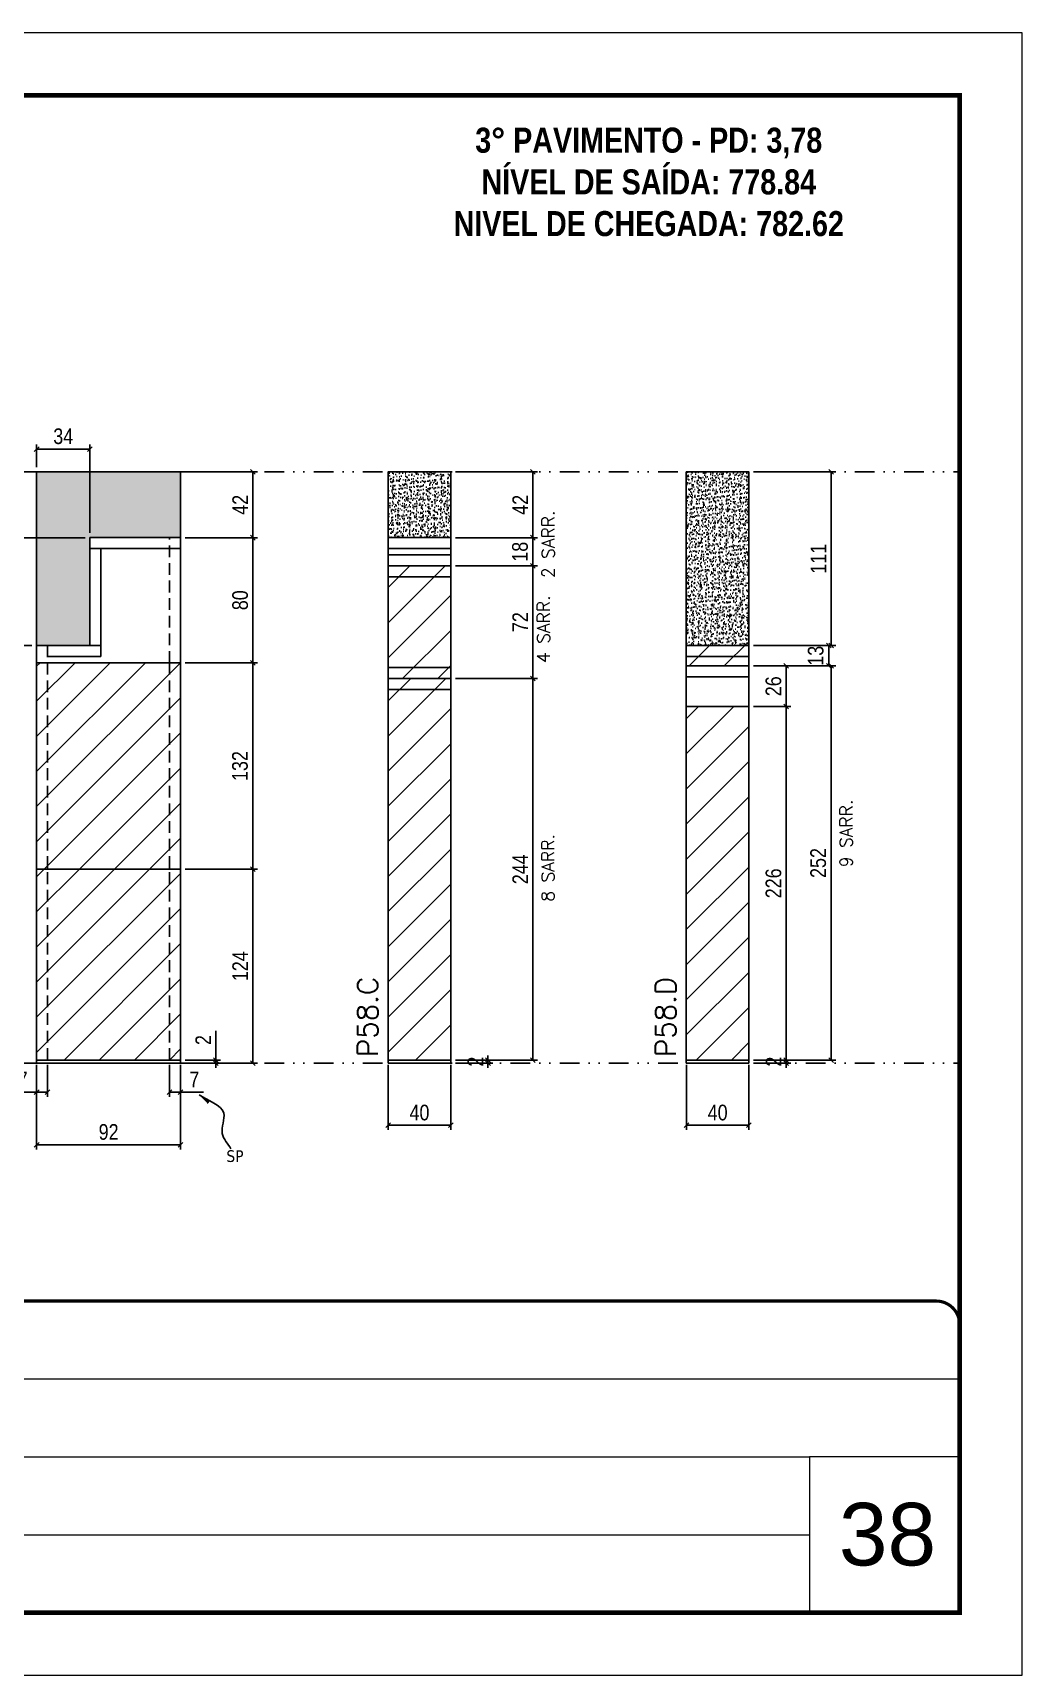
# Model space of a CAD drawing. Extents: x 2949 to 9203, y -16089 to 12527.
# Drawn here: x 5387 to 6019, y 1140 to 2190 of the extents above; entities that cross this region are included whole.
import ezdxf

# ---------------------------------------------------------------- set-up
doc = ezdxf.new("R2010")
doc.units = 0
for name, pattern in [('CONTINUO', [0]), ('DASHED', [0.75, 0.5, -0.25]), ('DIVIDE2', [0.625, 0.25, -0.125, 0, -0.125, 0, -0.125]), ('HIDDEN', [0.375, 0.25, -0.125])]:
    doc.linetypes.add(name, pattern=pattern)
for name, color, linetype, lineweight in [('CARIMBO', 255, 'Continuous', 9), ('Folhas', 255, 'Continuous', 9), ('Hachura', 251, 'Continuous', 9), ('SARRAFO DE PRESSAO', 251, 'DASHED', 9), ('Texto Seção', 7, 'Continuous', 15)]:
    doc.layers.add(name, color=color, linetype=linetype, lineweight=lineweight)
for name, color, linetype in [('COTA', 241, 'Continuous'), ('FUNDOS', 1, 'Continuous'), ('NOMENCLATURA', 7, 'Continuous'), ('Nível', 160, 'Continuous'), ('Painéis', 200, 'Continuous'), ('SARR_2.2x7', 40, 'Continuous'), ('Sarrafo de Pressão', 42, 'HIDDEN'), ('texto', 7, 'Continuous')]:
    doc.layers.add(name, color=color, linetype=linetype)
doc.styles.add('ARIAL', font='arial.ttf')
doc.styles.add('COTA TECNICA', font='techl___.ttf', dxfattribs={"height": 10})
doc.styles.add('COTA TECNICA-50', font='techl___.ttf', dxfattribs={"height": 10})
doc.styles.add('REGUA-120', font='ROMANS.shx', dxfattribs={"height": 15})
doc.styles.add('ROMANC', font='techb___.ttf', dxfattribs={"height": 2.5})
doc.styles.add('ROMANS', font='romans.shx')
doc.styles.get("Standard").update_dxf_attribs({"font": 'arial.ttf'})
doc.dimstyles.new('COTA PAINEL-50', dxfattribs={"dimtxt": 10, "dimasz": 3, "dimexe": 3, "dimexo": 3, "dimgap": 3, "dimtad": 1, "dimdec": 1, "dimzin": 12, "dimdsep": 46, "dimtxsty": 'COTA TECNICA-50', "dimblk1": 'OBLIQUE', "dimblk2": 'OBLIQUE', "dimsah": 1, "dimcen": 0.9, "dimclrd": 4, "dimclre": 4, "dimclrt": 240, "dimadec": 1, "dimazin": 3, "dimtfac": 1, "dimtdec": 1, "dimtmove": 0, "dimatfit": 3, "dimfxl": 1, "dimtolj": 1, "dimtzin": 12, "dimarcsym": 0})
doc.dimstyles.new('PAINEL', dxfattribs={"dimtxt": 10, "dimasz": 3, "dimexe": 3, "dimexo": 3, "dimgap": 3, "dimtad": 1, "dimdec": 1, "dimzin": 12, "dimdsep": 46, "dimtxsty": 'COTA TECNICA', "dimblk1": 'OBLIQUE', "dimblk2": 'OBLIQUE', "dimsah": 1, "dimcen": 0.9, "dimclrd": 4, "dimclre": 4, "dimclrt": 240, "dimadec": 1, "dimazin": 3, "dimtfac": 1, "dimtdec": 1, "dimtmove": 0, "dimatfit": 3, "dimfxl": 1, "dimtolj": 1, "dimtzin": 12, "dimarcsym": 0})
doc.dimstyles.get("Standard").update_dxf_attribs({"dimtxt": 0.18, "dimasz": 0.18, "dimexe": 0.18, "dimexo": 0.0625, "dimgap": 0.09, "dimtad": 0, "dimtih": 1, "dimtoh": 1, "dimdec": 4, "dimzin": 0, "dimdsep": 46, "dimtxsty": 'Standard', "dimcen": 0.09, "dimadec": 0, "dimazin": 0, "dimtfac": 1, "dimtdec": 4, "dimtofl": 0, "dimtmove": 0, "dimatfit": 3, "dimfxl": 1, "dimtolj": 1, "dimtzin": 0, "dimarcsym": 0})
pattern_1 = [(45, (-126085.467, -29604.921), (-11.2253202, 11.2253202), [])]

# ---------------------------------------------------------------- blocks, each defined once
blk = doc.blocks.new('9999999999')
at = {"color": 30, "linetype": 'CONTINUO'}
for p, q in [((98564.6, 34379.6), (99584, 34379.6)), ((98564.6, 34329.8), (99488, 34329.8)), ((99584, 34329.8), (99488, 34329.8)), ((99488, 34329.8), (99488, 34230.2)), ((98564.6, 34280), (99488, 34280))]:
    blk.add_line(p, q, dxfattribs=at)
at = {"color": 30, "linetype": 'CONTINUO', "const_width": 2}
blk.add_lwpolyline([(99584, 34230.2), (99584, 34414.4, 0.414214), (99569, 34429.4), (98229, 34429.4, 0.414214), (98214, 34414.4), (98214, 34245.2, 0.414214), (98229, 34230.2), (99584, 34230.2)], format="xyb", dxfattribs=at)
at = {"layer": 'Folhas'}
blk.add_lwpolyline([(98139, 34190.2), (99624, 34190.2), (99624, 35240.2), (98139, 35240.2)], close=True, dxfattribs=at)
at = {"layer": 'Folhas', "color": 30, "const_width": 3}
blk.add_lwpolyline([(98214, 34230.2), (99584, 34230.2), (99584, 35200.2), (98214, 35200.2)], close=True, dxfattribs=at)
blk = doc.blocks.new('_Oblique')
at = {"color": 0, "linetype": 'ByBlock', "lineweight": -2}
blk.add_line((-0.5, -0.5), (0.5, 0.5), dxfattribs=at)
blk = doc.blocks.new('*D1247')
at = {"layer": 'COTA', "color": 4, "lineweight": -2, "transparency": 16777216}
for p, q in [((5847.4, 1784.8), (5899.9, 1784.8)), ((5896.9, 1532.8), (5896.9, 1784.8)), ((5847.4, 1532.8), (5899.9, 1532.8))]:
    blk.add_line(p, q, dxfattribs=at)
at = {"layer": 'Defpoints', "color": 0, "transparency": 16777216}
for p in [(5844.4, 1784.8), (5896.9, 1784.8), (5844.4, 1532.8)]:
    blk.add_point(p, dxfattribs=at)
at = {"layer": 'COTA', "color": 4, "lineweight": -2, "transparency": 16777216, "xscale": 3, "yscale": 3, "zscale": 3}
for p, rotation in [((5896.9, 1784.8), 90), ((5896.9, 1532.8), 270)]:
    blk.add_blockref('_Oblique', p, dxfattribs=dict(at, rotation=rotation))
at = {"layer": 'COTA', "color": 240, "transparency": 16777216, "insert": (5888.7, 1658.8), "char_height": 10, "attachment_point": 5, "rotation": 90, "style": 'COTA TECNICA'}
blk.add_mtext('\\A1;252', dxfattribs=at)
blk = doc.blocks.new('*D1248')
at = {"layer": 'COTA', "color": 4, "lineweight": -2, "transparency": 16777216}
for p, q in [((5804.4, 1529.8), (5804.4, 1488.1)), ((5844.4, 1529.8), (5844.4, 1488.1)), ((5804.4, 1491.1), (5844.4, 1491.1))]:
    blk.add_line(p, q, dxfattribs=at)
at = {"layer": 'Defpoints', "color": 0, "transparency": 16777216}
for p in [(5804.4, 1532.8), (5844.4, 1532.8), (5844.4, 1491.1)]:
    blk.add_point(p, dxfattribs=at)
at = {"layer": 'COTA', "color": 4, "lineweight": -2, "transparency": 16777216, "xscale": 3, "yscale": 3, "zscale": 3, "rotation": 180}
blk.add_blockref('_Oblique', (5804.4, 1491.1), dxfattribs=at)
at = {"layer": 'COTA', "color": 4, "lineweight": -2, "transparency": 16777216, "xscale": 3, "yscale": 3, "zscale": 3}
blk.add_blockref('_Oblique', (5844.4, 1491.1), dxfattribs=at)
at = {"layer": 'COTA', "color": 240, "transparency": 16777216, "insert": (5824.4, 1499.2), "char_height": 10, "attachment_point": 5, "style": 'COTA TECNICA'}
blk.add_mtext('\\A1;40', dxfattribs=at)
blk = doc.blocks.new('*D1249')
at = {"layer": 'COTA', "color": 4, "lineweight": -2, "transparency": 16777216}
for p, q in [((5868.2, 1532.8), (5868.2, 1535.8)), ((5847.4, 1532.8), (5871.2, 1532.8)), ((5847.4, 1530.8), (5871.2, 1530.8)), ((5868.2, 1530.8), (5868.2, 1532.8)), ((5868.2, 1530.8), (5868.2, 1527.8))]:
    blk.add_line(p, q, dxfattribs=at)
at = {"layer": 'Defpoints', "color": 0, "transparency": 16777216}
for p in [(5844.4, 1532.8), (5844.4, 1530.8), (5868.2, 1532.8)]:
    blk.add_point(p, dxfattribs=at)
at = {"layer": 'COTA', "color": 4, "lineweight": -2, "transparency": 16777216, "xscale": 3, "yscale": 3, "zscale": 3}
for p, rotation in [((5868.2, 1532.8), 270), ((5868.2, 1530.8), 90)]:
    blk.add_blockref('_Oblique', p, dxfattribs=dict(at, rotation=rotation))
at = {"layer": 'COTA', "color": 240, "transparency": 16777216, "insert": (5860.2, 1531.8), "char_height": 10, "attachment_point": 5, "rotation": 90, "style": 'COTA TECNICA-50'}
blk.add_mtext('\\A1;2', dxfattribs=at)
blk = doc.blocks.new('*D1268')
at = {"layer": 'COTA', "color": 4, "linetype": 'ByBlock', "lineweight": -2, "transparency": 16777216}
for p, q in [((5847.4, 1758.8), (5871.2, 1758.8)), ((5868.2, 1532.8), (5868.2, 1758.8)), ((5847.4, 1532.8), (5871.2, 1532.8))]:
    blk.add_line(p, q, dxfattribs=at)
at = {"layer": 'Defpoints', "color": 0, "linetype": 'ByBlock', "transparency": 16777216}
for p in [(5844.4, 1758.8), (5868.2, 1758.8), (5844.4, 1532.8)]:
    blk.add_point(p, dxfattribs=at)
at = {"layer": 'COTA', "color": 4, "linetype": 'ByBlock', "lineweight": -2, "transparency": 16777216, "xscale": 3, "yscale": 3, "zscale": 3}
for p, rotation in [((5868.2, 1758.8), 90), ((5868.2, 1532.8), 270)]:
    blk.add_blockref('_Oblique', p, dxfattribs=dict(at, rotation=rotation))
at = {"layer": 'COTA', "color": 240, "linetype": 'ByBlock', "transparency": 16777216, "insert": (5860.1, 1645.8), "char_height": 10, "attachment_point": 5, "rotation": 90, "style": 'COTA TECNICA'}
blk.add_mtext('\\A1;226', dxfattribs=at)
blk = doc.blocks.new('*D1269')
at = {"layer": 'COTA', "color": 4, "linetype": 'ByBlock', "lineweight": -2, "transparency": 16777216}
for p, q in [((5847.4, 1784.8), (5871.2, 1784.8)), ((5868.2, 1758.8), (5868.2, 1784.8)), ((5847.4, 1758.8), (5871.2, 1758.8))]:
    blk.add_line(p, q, dxfattribs=at)
at = {"layer": 'Defpoints', "color": 0, "linetype": 'ByBlock', "transparency": 16777216}
for p in [(5844.4, 1784.8), (5868.2, 1784.8), (5844.4, 1758.8)]:
    blk.add_point(p, dxfattribs=at)
at = {"layer": 'COTA', "color": 4, "linetype": 'ByBlock', "lineweight": -2, "transparency": 16777216, "xscale": 3, "yscale": 3, "zscale": 3}
for p, rotation in [((5868.2, 1784.8), 90), ((5868.2, 1758.8), 270)]:
    blk.add_blockref('_Oblique', p, dxfattribs=dict(at, rotation=rotation))
at = {"layer": 'COTA', "color": 240, "linetype": 'ByBlock', "transparency": 16777216, "insert": (5860.1, 1771.8), "char_height": 10, "attachment_point": 5, "rotation": 90, "style": 'COTA TECNICA'}
blk.add_mtext('\\A1;26', dxfattribs=at)
blk = doc.blocks.new('*D1250')
at = {"layer": 'COTA', "color": 4, "lineweight": -2, "transparency": 16777216}
for p, q in [((5656.8, 1776.8), (5709.2, 1776.8)), ((5706.2, 1532.8), (5706.2, 1776.8)), ((5656.8, 1532.8), (5709.2, 1532.8))]:
    blk.add_line(p, q, dxfattribs=at)
at = {"layer": 'Defpoints', "color": 0, "transparency": 16777216}
for p in [(5653.8, 1776.8), (5706.2, 1776.8), (5653.8, 1532.8)]:
    blk.add_point(p, dxfattribs=at)
at = {"layer": 'COTA', "color": 4, "lineweight": -2, "transparency": 16777216, "xscale": 3, "yscale": 3, "zscale": 3}
for p, rotation in [((5706.2, 1776.8), 90), ((5706.2, 1532.8), 270)]:
    blk.add_blockref('_Oblique', p, dxfattribs=dict(at, rotation=rotation))
at = {"layer": 'COTA', "color": 240, "transparency": 16777216, "insert": (5698.2, 1654.8), "char_height": 10, "attachment_point": 5, "rotation": 90, "style": 'COTA TECNICA'}
blk.add_mtext('\\A1;244', dxfattribs=at)
blk = doc.blocks.new('*D1251')
at = {"layer": 'COTA', "color": 4, "lineweight": -2, "transparency": 16777216}
for p, q in [((5613.8, 1529.8), (5613.8, 1488.1)), ((5653.8, 1529.8), (5653.8, 1488.1)), ((5613.8, 1491.1), (5653.8, 1491.1))]:
    blk.add_line(p, q, dxfattribs=at)
at = {"layer": 'Defpoints', "color": 0, "transparency": 16777216}
for p in [(5613.8, 1532.8), (5653.8, 1532.8), (5653.8, 1491.1)]:
    blk.add_point(p, dxfattribs=at)
at = {"layer": 'COTA', "color": 4, "lineweight": -2, "transparency": 16777216, "xscale": 3, "yscale": 3, "zscale": 3, "rotation": 180}
blk.add_blockref('_Oblique', (5613.8, 1491.1), dxfattribs=at)
at = {"layer": 'COTA', "color": 4, "lineweight": -2, "transparency": 16777216, "xscale": 3, "yscale": 3, "zscale": 3}
blk.add_blockref('_Oblique', (5653.8, 1491.1), dxfattribs=at)
at = {"layer": 'COTA', "color": 240, "transparency": 16777216, "insert": (5633.8, 1499.2), "char_height": 10, "attachment_point": 5, "style": 'COTA TECNICA'}
blk.add_mtext('\\A1;40', dxfattribs=at)
blk = doc.blocks.new('*D1252')
at = {"layer": 'COTA', "color": 4, "lineweight": -2, "transparency": 16777216}
for p, q in [((5677.6, 1532.8), (5677.6, 1535.8)), ((5656.8, 1532.8), (5680.6, 1532.8)), ((5656.8, 1530.8), (5680.6, 1530.8)), ((5677.6, 1530.8), (5677.6, 1532.8)), ((5677.6, 1530.8), (5677.6, 1527.8))]:
    blk.add_line(p, q, dxfattribs=at)
at = {"layer": 'Defpoints', "color": 0, "transparency": 16777216}
for p in [(5653.8, 1532.8), (5653.8, 1530.8), (5677.6, 1532.8)]:
    blk.add_point(p, dxfattribs=at)
at = {"layer": 'COTA', "color": 4, "lineweight": -2, "transparency": 16777216, "xscale": 3, "yscale": 3, "zscale": 3}
for p, rotation in [((5677.6, 1532.8), 270), ((5677.6, 1530.8), 90)]:
    blk.add_blockref('_Oblique', p, dxfattribs=dict(at, rotation=rotation))
at = {"layer": 'COTA', "color": 240, "transparency": 16777216, "insert": (5669.6, 1531.8), "char_height": 10, "attachment_point": 5, "rotation": 90, "style": 'COTA TECNICA-50'}
blk.add_mtext('\\A1;2', dxfattribs=at)
blk = doc.blocks.new('*D1253')
at = {"layer": 'COTA', "color": 4, "lineweight": -2, "transparency": 16777216}
for p, q in [((5389.1, 1529.8), (5389.1, 1475.7)), ((5481.1, 1529.8), (5481.1, 1475.7)), ((5389.1, 1478.7), (5481.1, 1478.7))]:
    blk.add_line(p, q, dxfattribs=at)
at = {"layer": 'Defpoints', "color": 0, "transparency": 16777216}
for p in [(5389.1, 1532.8), (5481.1, 1532.8), (5481.1, 1478.7)]:
    blk.add_point(p, dxfattribs=at)
at = {"layer": 'COTA', "color": 4, "lineweight": -2, "transparency": 16777216, "xscale": 3, "yscale": 3, "zscale": 3, "rotation": 180}
blk.add_blockref('_Oblique', (5389.1, 1478.7), dxfattribs=at)
at = {"layer": 'COTA', "color": 4, "lineweight": -2, "transparency": 16777216, "xscale": 3, "yscale": 3, "zscale": 3}
blk.add_blockref('_Oblique', (5481.1, 1478.7), dxfattribs=at)
at = {"layer": 'COTA', "color": 240, "transparency": 16777216, "insert": (5435.1, 1486.8), "char_height": 10, "attachment_point": 5, "style": 'COTA TECNICA'}
blk.add_mtext('\\A1;92', dxfattribs=at)
blk = doc.blocks.new('*D1254')
at = {"layer": 'COTA', "color": 4, "lineweight": -2, "transparency": 16777216}
for p, q in [((5484.1, 1654.8), (5530.3, 1654.8)), ((5527.3, 1530.8), (5527.3, 1654.8)), ((5484.1, 1530.8), (5530.3, 1530.8))]:
    blk.add_line(p, q, dxfattribs=at)
at = {"layer": 'Defpoints', "color": 0, "transparency": 16777216}
for p in [(5481.1, 1654.8), (5527.3, 1654.8), (5481.1, 1530.8)]:
    blk.add_point(p, dxfattribs=at)
at = {"layer": 'COTA', "color": 4, "lineweight": -2, "transparency": 16777216, "xscale": 3, "yscale": 3, "zscale": 3}
for p, rotation in [((5527.3, 1654.8), 90), ((5527.3, 1530.8), 270)]:
    blk.add_blockref('_Oblique', p, dxfattribs=dict(at, rotation=rotation))
at = {"layer": 'COTA', "color": 240, "transparency": 16777216, "insert": (5519.2, 1592.8), "char_height": 10, "attachment_point": 5, "rotation": 90, "style": 'COTA TECNICA-50'}
blk.add_mtext('\\A1;124', dxfattribs=at)
blk = doc.blocks.new('*D1255')
at = {"layer": 'COTA', "color": 4, "lineweight": -2, "transparency": 16777216}
for p, q in [((5503.6, 1532.8), (5503.6, 1551.6)), ((5484.1, 1532.8), (5506.6, 1532.8)), ((5484.1, 1530.8), (5506.6, 1530.8)), ((5503.6, 1530.8), (5503.6, 1532.8)), ((5503.6, 1530.8), (5503.6, 1527.8))]:
    blk.add_line(p, q, dxfattribs=at)
at = {"layer": 'Defpoints', "color": 0, "transparency": 16777216}
for p in [(5481.1, 1532.8), (5481.1, 1530.8), (5503.6, 1530.8)]:
    blk.add_point(p, dxfattribs=at)
at = {"layer": 'COTA', "color": 4, "lineweight": -2, "transparency": 16777216, "xscale": 3, "yscale": 3, "zscale": 3}
for p, rotation in [((5503.6, 1532.8), 270), ((5503.6, 1530.8), 90)]:
    blk.add_blockref('_Oblique', p, dxfattribs=dict(at, rotation=rotation))
at = {"layer": 'COTA', "color": 240, "transparency": 16777216, "insert": (5495.6, 1545.6), "char_height": 10, "attachment_point": 5, "rotation": 90, "style": 'COTA TECNICA-50'}
blk.add_mtext('\\A1;2', dxfattribs=at)
blk = doc.blocks.new('*D1256')
at = {"layer": 'COTA', "color": 4, "lineweight": -2, "transparency": 16777216}
for p, q in [((5389.1, 1527.8), (5389.1, 1509.3)), ((5396.1, 1529.8), (5396.1, 1509.3)), ((5389.1, 1512.3), (5374.3, 1512.3)), ((5396.1, 1512.3), (5389.1, 1512.3))]:
    blk.add_line(p, q, dxfattribs=at)
at = {"layer": 'Defpoints', "color": 0, "transparency": 16777216}
for p in [(5389.1, 1530.8), (5396.1, 1532.8), (5389.1, 1512.3)]:
    blk.add_point(p, dxfattribs=at)
at = {"layer": 'COTA', "color": 4, "lineweight": -2, "transparency": 16777216, "xscale": 3, "yscale": 3, "zscale": 3, "rotation": 180}
blk.add_blockref('_Oblique', (5389.1, 1512.3), dxfattribs=at)
at = {"layer": 'COTA', "color": 4, "lineweight": -2, "transparency": 16777216, "xscale": 3, "yscale": 3, "zscale": 3}
blk.add_blockref('_Oblique', (5396.1, 1512.3), dxfattribs=at)
at = {"layer": 'COTA', "color": 240, "transparency": 16777216, "insert": (5380.2, 1520.4), "char_height": 10, "attachment_point": 5, "style": 'COTA TECNICA-50'}
blk.add_mtext('\\A1;7', dxfattribs=at)
blk = doc.blocks.new('*D1257')
at = {"layer": 'COTA', "color": 4, "lineweight": -2, "transparency": 16777216}
for p, q in [((5474.1, 1529.8), (5474.1, 1509.3)), ((5481.1, 1527.8), (5481.1, 1509.3)), ((5474.1, 1512.3), (5481.1, 1512.3)), ((5481.1, 1512.3), (5495.8, 1512.3))]:
    blk.add_line(p, q, dxfattribs=at)
at = {"layer": 'Defpoints', "color": 0, "transparency": 16777216}
for p in [(5474.1, 1532.8), (5481.1, 1530.8), (5481.1, 1512.3)]:
    blk.add_point(p, dxfattribs=at)
at = {"layer": 'COTA', "color": 4, "lineweight": -2, "transparency": 16777216, "xscale": 3, "yscale": 3, "zscale": 3, "rotation": 180}
blk.add_blockref('_Oblique', (5474.1, 1512.3), dxfattribs=at)
at = {"layer": 'COTA', "color": 4, "lineweight": -2, "transparency": 16777216, "xscale": 3, "yscale": 3, "zscale": 3}
blk.add_blockref('_Oblique', (5481.1, 1512.3), dxfattribs=at)
at = {"layer": 'COTA', "color": 240, "transparency": 16777216, "insert": (5489.9, 1520.4), "char_height": 10, "attachment_point": 5, "style": 'COTA TECNICA-50'}
blk.add_mtext('\\A1;7', dxfattribs=at)
blk = doc.blocks.new('*D1258')
at = {"layer": 'Defpoints', "color": 0, "linetype": 'ByBlock', "transparency": 16777216}
for p in [(5481.1, 1786.8), (5527.3, 1786.8), (5481.1, 1654.8)]:
    blk.add_point(p, dxfattribs=at)
at = {"layer": 'FUNDOS', "color": 4, "linetype": 'ByBlock', "lineweight": -2, "transparency": 16777216}
for p, q in [((5484.1, 1786.8), (5530.3, 1786.8)), ((5527.3, 1654.8), (5527.3, 1786.8)), ((5484.1, 1654.8), (5530.3, 1654.8))]:
    blk.add_line(p, q, dxfattribs=at)
at = {"layer": 'FUNDOS', "color": 4, "linetype": 'ByBlock', "lineweight": -2, "transparency": 16777216, "xscale": 3, "yscale": 3, "zscale": 3}
for p, rotation in [((5527.3, 1786.8), 90), ((5527.3, 1654.8), 270)]:
    blk.add_blockref('_Oblique', p, dxfattribs=dict(at, rotation=rotation))
at = {"layer": 'FUNDOS', "color": 240, "linetype": 'ByBlock', "transparency": 16777216, "insert": (5519.1, 1720.8), "char_height": 10, "attachment_point": 5, "rotation": 90, "style": 'COTA TECNICA'}
blk.add_mtext('\\A1;132', dxfattribs=at)
blk = doc.blocks.new('*D2408')
at = {"layer": 'COTA', "color": 4, "lineweight": -2, "transparency": 16777216}
for p, q in [((5656.8, 1908.8), (5709.2, 1908.8)), ((5706.2, 1866.8), (5706.2, 1908.8)), ((5656.8, 1866.8), (5709.2, 1866.8))]:
    blk.add_line(p, q, dxfattribs=at)
at = {"layer": 'Defpoints', "color": 0, "transparency": 16777216}
for p in [(5653.8, 1908.8), (5706.2, 1908.8), (5653.8, 1866.8)]:
    blk.add_point(p, dxfattribs=at)
at = {"layer": 'COTA', "color": 4, "lineweight": -2, "transparency": 16777216, "xscale": 3, "yscale": 3, "zscale": 3}
for p, rotation in [((5706.2, 1908.8), 90), ((5706.2, 1866.8), 270)]:
    blk.add_blockref('_Oblique', p, dxfattribs=dict(at, rotation=rotation))
at = {"layer": 'COTA', "color": 240, "transparency": 16777216, "insert": (5698.2, 1887.8), "char_height": 10, "attachment_point": 5, "rotation": 90, "style": 'COTA TECNICA-50'}
blk.add_mtext('\\A1;42', dxfattribs=at)
blk = doc.blocks.new('*D2409')
at = {"layer": 'COTA', "color": 4, "lineweight": -2, "transparency": 16777216}
for p, q in [((5847.4, 1908.8), (5899.9, 1908.8)), ((5896.9, 1908.8), (5896.9, 1797.8)), ((5847.4, 1797.8), (5899.9, 1797.8))]:
    blk.add_line(p, q, dxfattribs=at)
at = {"layer": 'Defpoints', "color": 0, "transparency": 16777216}
for p in [(5844.4, 1908.8), (5844.4, 1797.8), (5896.9, 1797.8)]:
    blk.add_point(p, dxfattribs=at)
at = {"layer": 'COTA', "color": 4, "lineweight": -2, "transparency": 16777216, "xscale": 3, "yscale": 3, "zscale": 3}
for p, rotation in [((5896.9, 1908.8), 90), ((5896.9, 1797.8), 270)]:
    blk.add_blockref('_Oblique', p, dxfattribs=dict(at, rotation=rotation))
at = {"layer": 'COTA', "color": 240, "transparency": 16777216, "insert": (5888.8, 1853.3), "char_height": 10, "attachment_point": 5, "rotation": 90, "style": 'COTA TECNICA-50'}
blk.add_mtext('\\A1;111', dxfattribs=at)
blk = doc.blocks.new('*D2406')
at = {"layer": 'COTA', "color": 4, "lineweight": -2, "transparency": 16777216}
for p, q in [((5484.1, 1866.8), (5530.3, 1866.8)), ((5527.3, 1866.8), (5527.3, 1786.8)), ((5484.1, 1786.8), (5530.3, 1786.8))]:
    blk.add_line(p, q, dxfattribs=at)
at = {"layer": 'Defpoints', "color": 0, "transparency": 16777216}
for p in [(5481.1, 1866.8), (5481.1, 1786.8), (5527.3, 1786.8)]:
    blk.add_point(p, dxfattribs=at)
at = {"layer": 'COTA', "color": 4, "lineweight": -2, "transparency": 16777216, "xscale": 3, "yscale": 3, "zscale": 3}
for p, rotation in [((5527.3, 1866.8), 90), ((5527.3, 1786.8), 270)]:
    blk.add_blockref('_Oblique', p, dxfattribs=dict(at, rotation=rotation))
at = {"layer": 'COTA', "color": 240, "transparency": 16777216, "insert": (5519.2, 1826.8), "char_height": 10, "attachment_point": 5, "rotation": 90, "style": 'COTA TECNICA-50'}
blk.add_mtext('\\A1;80', dxfattribs=at)
blk = doc.blocks.new('*D2412')
at = {"layer": 'COTA', "color": 4, "lineweight": -2, "transparency": 16777216}
for p, q in [((5420.1, 1866.8), (5363, 1866.8)), ((5366, 1866.8), (5366, 1797.8)), ((5386.1, 1797.8), (5363, 1797.8))]:
    blk.add_line(p, q, dxfattribs=at)
at = {"layer": 'Defpoints', "color": 0, "transparency": 16777216}
for p in [(5423.1, 1866.8), (5366, 1797.8), (5389.1, 1797.8)]:
    blk.add_point(p, dxfattribs=at)
at = {"layer": 'COTA', "color": 4, "lineweight": -2, "transparency": 16777216, "xscale": 3, "yscale": 3, "zscale": 3}
for p, rotation in [((5366, 1866.8), 90), ((5366, 1797.8), 270)]:
    blk.add_blockref('_Oblique', p, dxfattribs=dict(at, rotation=rotation))
at = {"layer": 'COTA', "color": 240, "transparency": 16777216, "insert": (5357.9, 1832.3), "char_height": 10, "attachment_point": 5, "rotation": 90, "style": 'COTA TECNICA-50'}
blk.add_mtext('\\A1;69', dxfattribs=at)
blk = doc.blocks.new('*D2407')
at = {"layer": 'COTA', "color": 4, "lineweight": -2, "transparency": 16777216}
for p, q in [((5389.1, 1911.8), (5389.1, 1926.3)), ((5423.1, 1923.3), (5389.1, 1923.3)), ((5423.1, 1869.8), (5423.1, 1926.3))]:
    blk.add_line(p, q, dxfattribs=at)
at = {"layer": 'Defpoints', "color": 0, "transparency": 16777216}
for p in [(5389.1, 1923.3), (5389.1, 1908.8), (5423.1, 1866.8)]:
    blk.add_point(p, dxfattribs=at)
at = {"layer": 'COTA', "color": 4, "lineweight": -2, "transparency": 16777216, "xscale": 3, "yscale": 3, "zscale": 3, "rotation": 180}
blk.add_blockref('_Oblique', (5389.1, 1923.3), dxfattribs=at)
at = {"layer": 'COTA', "color": 4, "lineweight": -2, "transparency": 16777216, "xscale": 3, "yscale": 3, "zscale": 3}
blk.add_blockref('_Oblique', (5423.1, 1923.3), dxfattribs=at)
at = {"layer": 'COTA', "color": 240, "transparency": 16777216, "insert": (5406.1, 1931.6), "char_height": 10, "attachment_point": 5, "style": 'COTA TECNICA-50'}
blk.add_mtext('\\A1;34', dxfattribs=at)
blk = doc.blocks.new('*D2413')
at = {"layer": 'COTA', "color": 4, "lineweight": -2, "transparency": 16777216}
for p, q in [((5484.1, 1908.8), (5530.3, 1908.8)), ((5527.3, 1866.8), (5527.3, 1908.8)), ((5484.1, 1866.8), (5530.3, 1866.8))]:
    blk.add_line(p, q, dxfattribs=at)
at = {"layer": 'Defpoints', "color": 0, "transparency": 16777216}
for p in [(5481.1, 1908.8), (5527.3, 1908.8), (5481.1, 1866.8)]:
    blk.add_point(p, dxfattribs=at)
at = {"layer": 'COTA', "color": 4, "lineweight": -2, "transparency": 16777216, "xscale": 3, "yscale": 3, "zscale": 3}
for p, rotation in [((5527.3, 1908.8), 90), ((5527.3, 1866.8), 270)]:
    blk.add_blockref('_Oblique', p, dxfattribs=dict(at, rotation=rotation))
at = {"layer": 'COTA', "color": 240, "transparency": 16777216, "insert": (5519.2, 1887.8), "char_height": 10, "attachment_point": 5, "rotation": 90, "style": 'COTA TECNICA-50'}
blk.add_mtext('\\A1;42', dxfattribs=at)
blk = doc.blocks.new('*D2414')
at = {"layer": 'COTA', "color": 4, "lineweight": -2, "transparency": 16777216}
for p, q in [((5656.8, 1848.8), (5709.2, 1848.8)), ((5706.2, 1848.8), (5706.2, 1776.8)), ((5656.8, 1776.8), (5709.2, 1776.8))]:
    blk.add_line(p, q, dxfattribs=at)
at = {"layer": 'Defpoints', "color": 0, "transparency": 16777216}
for p in [(5653.8, 1848.8), (5653.8, 1776.8), (5706.2, 1776.8)]:
    blk.add_point(p, dxfattribs=at)
at = {"layer": 'COTA', "color": 4, "lineweight": -2, "transparency": 16777216, "xscale": 3, "yscale": 3, "zscale": 3}
for p, rotation in [((5706.2, 1848.8), 90), ((5706.2, 1776.8), 270)]:
    blk.add_blockref('_Oblique', p, dxfattribs=dict(at, rotation=rotation))
at = {"layer": 'COTA', "color": 240, "transparency": 16777216, "insert": (5698.2, 1812.8), "char_height": 10, "attachment_point": 5, "rotation": 90, "style": 'COTA TECNICA-50'}
blk.add_mtext('\\A1;72', dxfattribs=at)
blk = doc.blocks.new('*D2694')
at = {"layer": 'COTA', "color": 4, "lineweight": -2, "transparency": 16777216}
for p, q in [((5656.8, 1866.8), (5709.2, 1866.8)), ((5706.2, 1848.8), (5706.2, 1866.8)), ((5656.8, 1848.8), (5709.2, 1848.8))]:
    blk.add_line(p, q, dxfattribs=at)
at = {"layer": 'Defpoints', "color": 0, "transparency": 16777216}
for p in [(5653.8, 1866.8), (5706.2, 1866.8), (5653.8, 1848.8)]:
    blk.add_point(p, dxfattribs=at)
at = {"layer": 'COTA', "color": 4, "lineweight": -2, "transparency": 16777216, "xscale": 3, "yscale": 3, "zscale": 3}
for p, rotation in [((5706.2, 1866.8), 90), ((5706.2, 1848.8), 270)]:
    blk.add_blockref('_Oblique', p, dxfattribs=dict(at, rotation=rotation))
at = {"layer": 'COTA', "color": 240, "transparency": 16777216, "insert": (5698.1, 1857.8), "char_height": 10, "attachment_point": 5, "rotation": 90, "style": 'COTA TECNICA-50'}
blk.add_mtext('\\A1;18', dxfattribs=at)
blk = doc.blocks.new('*D2695')
at = {"layer": 'COTA', "color": 4, "lineweight": -2, "transparency": 16777216}
for p, q in [((5847.4, 1797.8), (5898.4, 1797.8)), ((5895.4, 1784.8), (5895.4, 1797.8)), ((5847.4, 1784.8), (5898.4, 1784.8))]:
    blk.add_line(p, q, dxfattribs=at)
at = {"layer": 'Defpoints', "color": 0, "transparency": 16777216}
for p in [(5844.4, 1797.8), (5895.4, 1797.8), (5844.4, 1784.8)]:
    blk.add_point(p, dxfattribs=at)
at = {"layer": 'COTA', "color": 4, "lineweight": -2, "transparency": 16777216, "xscale": 3, "yscale": 3, "zscale": 3}
for p, rotation in [((5895.4, 1797.8), 90), ((5895.4, 1784.8), 270)]:
    blk.add_blockref('_Oblique', p, dxfattribs=dict(at, rotation=rotation))
at = {"layer": 'COTA', "color": 240, "transparency": 16777216, "insert": (5887.1, 1791.3), "char_height": 10, "attachment_point": 5, "rotation": 90, "style": 'COTA TECNICA-50'}
blk.add_mtext('\\A1;13', dxfattribs=at)

msp = doc.modelspace()

# ---------------------------------------------------------------- hatches: boundary and pattern name
at = {"layer": 'COTA', "linetype": 'ByBlock'}
h = msp.add_hatch(dxfattribs=at)
h.set_pattern_fill('AR-CONC', color=256, scale=0.03)
h.set_pattern_definition([(50, (1840.6792, 3463.7253), (5.46554, -0.4781726), [0.5715, -6.2865]), (355, (1840.679, 3463.7253), (-1.057303, 5.731705), [0.4572, -5.0292175]), (100.45144, (1841.1347, 3463.6855), (4.4082374, 5.2535326), [0.4857, -5.342707]), (46.1842, (1840.679, 3465.249), (8.132371, -1.26127), [0.85725, -9.42975]), (96.63556, (1841.357, 3465.144), (7.122124, 7.422784), [0.72855, -8.014068]), (351.18415, (1840.679, 3465.249), (7.122124, 7.422784), [0.685799, -7.543792]), (21, (1841.4412, 3464.8683), (4.5484317, -3.067956), [0.5715, -6.2865]), (326, (1841.441, 3464.8683), (1.854061, 5.525639), [0.4572, -5.0292]), (71.45144, (1841.8203, 3464.6127), (6.4024926, 2.457683), [0.4857, -5.342698]), (37.5, (1840.6792, 3463.7253), (0.0926581, 2.5366512), [0, -4.96824, 0, -5.1054, 0, -5.04825]), (7.5, (1840.6792, 3463.7253), (2.0045899, 3.0054172), [0, -2.91084, 0, -4.85394, 0, -1.92405]), (327.5, (1838.98, 3463.7253), (4.0677179, -0.1718623), [0, -1.905, 0, -5.9436, 0, -7.8867]), (317.5, (1838.218, 3463.7253), (4.4438754, 0.7627947), [0, -2.4765, 0, -3.94716, 0, -5.6007])])
h.paths.add_polyline_path([(5389.07, 1797.84), (5423.07, 1797.84), (5423.07, 1866.84), (5481.07, 1866.84), (5481.07, 1908.84), (5389.07, 1908.84)])
h = msp.add_hatch(dxfattribs=at)
h.set_pattern_fill('AR-CONC', color=256, scale=0.03)
h.set_pattern_definition([(50, (1585, 3463.7253), (5.46554, -0.4781726), [0.5715, -6.2865]), (355, (1585, 3463.7253), (-1.057303, 5.731705), [0.4572, -5.0292175]), (100.45144, (1585.4555, 3463.6855), (4.4082374, 5.2535326), [0.4857, -5.342707]), (46.1842, (1585, 3465.249), (8.132371, -1.26127), [0.85725, -9.42975]), (96.63556, (1585.678, 3465.144), (7.122124, 7.422784), [0.72855, -8.014068]), (351.18415, (1585, 3465.249), (7.122124, 7.422784), [0.685799, -7.543792]), (21, (1585.762, 3464.8683), (4.5484317, -3.067956), [0.5715, -6.2865]), (326, (1585.762, 3464.8683), (1.854061, 5.525639), [0.4572, -5.0292]), (71.45144, (1586.141, 3464.6127), (6.4024926, 2.457683), [0.4857, -5.342698]), (37.5, (1585, 3463.7253), (0.0926581, 2.5366512), [0, -4.96824, 0, -5.1054, 0, -5.04825]), (7.5, (1585, 3463.7253), (2.0045899, 3.0054172), [0, -2.91084, 0, -4.85394, 0, -1.92405]), (327.5, (1583.3007, 3463.7253), (4.0677179, -0.1718623), [0, -1.905, 0, -5.9436, 0, -7.8867]), (317.5, (1582.5387, 3463.7253), (4.4438754, 0.7627947), [0, -2.4765, 0, -3.94716, 0, -5.6007])])
h.paths.add_polyline_path([(5653.76, 1866.84), (5653.76, 1908.84), (5613.76, 1908.84), (5613.76, 1866.84)])
h = msp.add_hatch(dxfattribs=at)
h.set_pattern_fill('AR-CONC', color=256, scale=0.03)
h.set_pattern_definition([(50, (1585, 3445.7253), (5.46554, -0.4781726), [0.5715, -6.2865]), (355, (1585, 3445.7253), (-1.0573026, 5.7317054), [0.4572, -5.0292175]), (100.45144, (1585.4555, 3445.6855), (4.4082374, 5.2535326), [0.4857, -5.3427073]), (46.1842, (1585, 3447.249), (8.132371, -1.26127), [0.85725, -9.42975]), (96.63556, (1585.678, 3447.144), (7.122124, 7.422784), [0.72855, -8.014068]), (351.18415, (1585, 3447.249), (7.122124, 7.422784), [0.685799, -7.543792]), (21, (1585.762, 3446.8683), (4.5484317, -3.067956), [0.5715, -6.2865]), (326, (1585.762, 3446.8683), (1.854061, 5.525639), [0.4572, -5.0292]), (71.45144, (1586.141, 3446.6127), (6.4024926, 2.457683), [0.4857, -5.342698]), (37.5, (1585, 3445.7253), (0.0926581, 2.5366512), [0, -4.96824, 0, -5.1054, 0, -5.04825]), (7.5, (1585, 3445.7253), (2.0045899, 3.0054172), [0, -2.91084, 0, -4.85394, 0, -1.92405]), (327.5, (1583.3007, 3445.7253), (4.0677179, -0.1718623), [0, -1.905, 0, -5.9436, 0, -7.8867]), (317.5, (1582.5387, 3445.7253), (4.4438754, 0.7627947), [0, -2.4765, 0, -3.94716, 0, -5.6007])])
h.paths.add_polyline_path([(5844.37, 1908.84), (5804.37, 1908.84), (5804.37, 1797.84), (5844.37, 1797.84)])
at = {"layer": 'Hachura', "linetype": 'ByBlock'}
h = msp.add_hatch(dxfattribs=at)
h.set_pattern_fill('ANSI31', color=256, scale=5)
h.set_pattern_definition([(45, (-1598.5, 3445.725), (-11.22532, 11.22532), [])])
h.paths.add_polyline_path([(5653.76, 1848.84), (5613.76, 1848.84), (5613.76, 1776.82), (5653.76, 1776.82)])
h = msp.add_hatch(dxfattribs=at)
h.set_pattern_fill('ANSI31', color=256, scale=5)
h.set_pattern_definition([(45, (1585, 3445.725), (-11.22532, 11.22532), [])])
h.paths.add_polyline_path([(5804.37, 1799.84), (5804.37, 1784.82), (5844.37, 1784.82), (5844.37, 1799.84)])
h = msp.add_hatch(dxfattribs=at)
h.set_pattern_fill('ANSI31', color=256, scale=5)
h.set_pattern_definition(pattern_1)
h.paths.add_polyline_path([(5481.07, 1786.84), (5389.07, 1786.84), (5389.07, 1654.84), (5481.07, 1654.84)])
h = msp.add_hatch(dxfattribs=at)
h.set_pattern_fill('ANSI31', color=256, scale=5)
h.set_pattern_definition(pattern_1)
h.paths.add_polyline_path([(5653.76, 1776.82), (5613.76, 1776.82), (5613.76, 1532.84), (5653.76, 1532.84)])
h = msp.add_hatch(dxfattribs=at)
h.set_pattern_fill('ANSI31', color=256, scale=5)
h.set_pattern_definition(pattern_1)
h.paths.add_polyline_path([(5844.37, 1758.84), (5804.37, 1758.84), (5804.37, 1532.84), (5844.37, 1532.84)])
h = msp.add_hatch(dxfattribs=at)
h.set_pattern_fill('ANSI31', color=256, scale=5)
h.set_pattern_definition(pattern_1)
h.paths.add_polyline_path([(5481.07, 1654.84), (5389.07, 1654.84), (5389.07, 1532.84), (5481.07, 1532.84)])

# ---------------------------------------------------------------- linework, layer by layer
at = {"layer": 'COTA', "linetype": 'ByBlock'}
for p, q in [((5389.07, 1797.84), (5389.07, 1908.84)), ((5389.07, 1908.84), (5481.07, 1908.84)), ((5481.07, 1866.84), (5481.07, 1908.84))]:
    msp.add_line(p, q, dxfattribs=at)
for points in [[(5613.76, 1866.84), (5653.76, 1866.84), (5653.76, 1908.84), (5613.76, 1908.84)], [(5804.37, 1797.84), (5844.37, 1797.84), (5844.37, 1908.84), (5804.37, 1908.84)]]:
    msp.add_lwpolyline(points, close=True, dxfattribs=at)
at = {"layer": 'Nível', "color": 4, "linetype": 'DIVIDE2', "ltscale": 50}
for p, q in [((4968.69, 1908.84), (5979.03, 1908.84)), ((4968.69, 1530.84), (5979.03, 1530.84))]:
    msp.add_line(p, q, dxfattribs=at)
at = {"layer": 'Painéis'}
for p, q in [((5423.07, 1797.84), (5423.07, 1866.84)), ((5423.07, 1866.84), (5481.07, 1866.84)), ((5481.07, 1786.84), (5481.07, 1866.84)), ((5613.76, 1866.84), (5653.76, 1866.84)), ((5613.76, 1848.84), (5613.76, 1866.84)), ((5653.76, 1866.84), (5653.76, 1848.84)), ((5613.76, 1848.84), (5653.76, 1848.84)), ((5613.76, 1776.82), (5613.76, 1848.84)), ((5653.76, 1848.84), (5653.76, 1776.82)), ((5389.07, 1797.84), (5423.07, 1797.84)), ((5389.07, 1797.84), (5389.07, 1786.84)), ((5804.37, 1797.84), (5844.37, 1797.84)), ((5804.37, 1774.82), (5804.37, 1797.84)), ((5844.37, 1797.84), (5844.37, 1774.82)), ((5389.07, 1786.84), (5389.07, 1654.84)), ((5481.07, 1786.84), (5389.07, 1786.84)), ((5481.07, 1786.84), (5389.07, 1786.84)), ((5481.07, 1654.84), (5481.07, 1786.84)), ((5653.76, 1776.82), (5613.76, 1776.82)), ((5653.76, 1776.82), (5613.76, 1776.82)), ((5653.76, 1776.82), (5613.76, 1776.82)), ((5804.37, 1758.84), (5844.37, 1758.84)), ((5613.76, 1532.84), (5653.76, 1532.84)), ((5613.76, 1530.84), (5613.76, 1532.84)), ((5653.76, 1530.84), (5613.76, 1530.84)), ((5653.76, 1532.84), (5653.76, 1530.84)), ((5804.37, 1532.84), (5844.37, 1532.84)), ((5804.37, 1530.84), (5804.37, 1532.84)), ((5844.37, 1530.84), (5804.37, 1530.84)), ((5844.37, 1532.84), (5844.37, 1530.84))]:
    msp.add_line(p, q, dxfattribs=at)
for points in [[(5613.76, 1532.84), (5653.76, 1532.84), (5653.76, 1776.82), (5613.76, 1776.82)], [(5804.37, 1532.84), (5844.37, 1532.84), (5844.37, 1784.82), (5804.37, 1784.82)], [(5389.07, 1532.84), (5481.07, 1532.84), (5481.07, 1654.84), (5389.07, 1654.84)], [(5389.07, 1532.84), (5481.07, 1532.84), (5481.07, 1530.84), (5389.07, 1530.84)]]:
    msp.add_lwpolyline(points, close=True, dxfattribs=at)
at = {"layer": 'SARR_2.2x7'}
for p, q in [((5423.07, 1859.84), (5481.07, 1859.84)), ((5430.07, 1797.84), (5430.07, 1859.84)), ((5613.76, 1859.84), (5653.76, 1859.84)), ((5653.76, 1855.84), (5613.76, 1855.84)), ((5613.76, 1841.84), (5653.76, 1841.84)), ((5423.07, 1797.84), (5430.07, 1797.84)), ((5430.07, 1797.84), (5430.07, 1790.84)), ((5396.07, 1790.84), (5430.07, 1790.84)), ((5804.37, 1790.84), (5844.37, 1790.84)), ((5613.76, 1783.82), (5653.76, 1783.82)), ((5804.37, 1777.82), (5844.37, 1777.82)), ((5613.76, 1769.82), (5653.76, 1769.82))]:
    msp.add_line(p, q, dxfattribs=at)
at = {"layer": 'Sarrafo de Pressão', "ltscale": 30}
for p, q in [((5474.07, 1786.84), (5474.07, 1866.84)), ((5396.07, 1797.84), (5396.07, 1786.84)), ((5396.07, 1786.84), (5396.07, 1654.84)), ((5474.07, 1786.84), (5474.07, 1654.84)), ((5396.07, 1532.84), (5396.07, 1654.84)), ((5474.07, 1532.84), (5474.07, 1654.84))]:
    msp.add_line(p, q, dxfattribs=at)

# ---------------------------------------------------------------- block references
at = {"layer": 'SARRAFO DE PRESSAO', "color": 6, "linetype": 'ByBlock'}
msp.add_blockref('9999999999', (-93604.94, -33050.65), dxfattribs=at)

# ---------------------------------------------------------------- texts
at = {"layer": 'CARIMBO', "style": 'ARIAL'}
msp.add_text('38', height=40, dxfattribs=at).set_placement((5901.89, 1209.7))
at = {"layer": 'NOMENCLATURA', "color": 2, "insert": (5780.36, 2155.62), "char_height": 16, "attachment_point": 2, "style": 'ROMANC'}
msp.add_mtext_dynamic_manual_height_columns('\\P3° PAVIMENTO - PD: 3,78\\PNÍVEL DE SAÍDA: 778.84\\PNIVEL DE CHEGADA: 782.62', width=300.2766, gutter_width=1, heights=[0], dxfattribs=at)
at = {"layer": 'texto', "color": 0, "insert": (5515.85, 1471.35), "char_height": 7.5, "attachment_point": 5}
msp.add_mtext('{\\fTahoma|b0|i0|c0|p34;\\C4;SP}', dxfattribs=at)
at = {"layer": 'Texto Seção', "linetype": 'Continuous', "style": 'ROMANS'}
for s, p in [('2 SARR.', (5720.08, 1840.94)), ('4 SARR.', (5717.04, 1786.7)), ('9 SARR.', (5910.53, 1656.12)), ('8 SARR.', (5719.93, 1634.08))]:
    msp.add_text(s, height=8, rotation=90, dxfattribs=at).set_placement(p)
at = {"layer": 'Texto Seção', "char_height": 13, "width": 285.3299, "attachment_point": 7, "rotation": 90, "style": 'REGUA-120'}
for s, insert in [('P58.C', (5607.11, 1534.77)), ('P58.D', (5797.72, 1534.77))]:
    msp.add_mtext(s, dxfattribs=dict(at, insert=insert))

# ---------------------------------------------------------------- dimensions: what is measured, and where the dimension line sits
at = {"layer": 'COTA'}
for base, p1, p2, angle, picture, middle in [((5389.07, 1923.34), (5423.07, 1866.84), (5389.07, 1908.84), 180, '*D2407', (5406.07, 1931.56)), ((5527.31, 1908.84), (5481.07, 1866.84), (5481.07, 1908.84), 90, '*D2413', (5519.24, 1887.84)), ((5706.24, 1908.84), (5653.76, 1866.84), (5653.76, 1908.84), 90, '*D2408', (5698.17, 1887.84)), ((5896.85, 1797.84), (5844.37, 1908.84), (5844.37, 1797.84), 90, '*D2409', (5888.79, 1853.34)), ((5366.01, 1797.84), (5423.07, 1866.84), (5389.07, 1797.84), 90, '*D2412', (5357.88, 1832.34)), ((5527.31, 1786.84), (5481.07, 1866.84), (5481.07, 1786.84), 90, '*D2406', (5519.19, 1826.84)), ((5706.24, 1866.84), (5653.76, 1848.84), (5653.76, 1866.84), 90, '*D2694', (5698.15, 1857.84)), ((5706.24, 1776.82), (5653.76, 1848.84), (5653.76, 1776.82), 90, '*D2414', (5698.17, 1812.83)), ((5527.31, 1654.84), (5481.07, 1530.84), (5481.07, 1654.84), 90, '*D1254', (5519.24, 1592.84)), ((5389.07, 1512.33), (5396.07, 1532.84), (5389.07, 1530.84), 180, '*D1256', (5380.21, 1520.4))]:
    dim = msp.add_linear_dim(base=base, p1=p1, p2=p2, angle=angle, dimstyle='COTA PAINEL-50', dxfattribs=at)
    dim.commit()
    dim.dimension.update_dxf_attribs({"geometry": picture, "text_midpoint": middle})
for base, p1, p2, picture, middle in [((5895.35, 1797.84), (5844.37, 1784.82), (5844.37, 1797.84), '*D2695', (5895.35, 1791.33)), ((5503.6, 1530.84), (5481.07, 1532.84), (5481.07, 1530.84), '*D1255', (5503.6, 1545.59)), ((5677.57, 1532.84), (5653.76, 1530.84), (5653.76, 1532.84), '*D1252', (5677.57, 1531.84)), ((5868.18, 1532.84), (5844.37, 1530.84), (5844.37, 1532.84), '*D1249', (5868.18, 1531.84))]:
    dim = msp.add_linear_dim(base=base, p1=p1, p2=p2, angle=90, dimstyle='COTA PAINEL-50', dxfattribs=at)
    dim.commit()
    dim.dimension.update_dxf_attribs({"geometry": picture, "text_midpoint": middle, "dimtype": 160})
for base, p1, p2, picture, middle in [((5896.85, 1784.82), (5844.37, 1532.84), (5844.37, 1784.82), '*D1247', (5888.74, 1658.83)), ((5706.24, 1776.82), (5653.76, 1532.84), (5653.76, 1776.82), '*D1250', (5698.17, 1654.83))]:
    dim = msp.add_linear_dim(base=base, p1=p1, p2=p2, angle=90, dimstyle='PAINEL', override={"dimarcsym": 2}, dxfattribs=at)
    dim.commit()
    dim.dimension.update_dxf_attribs({"geometry": picture, "text_midpoint": middle})
at = {"layer": 'COTA', "linetype": 'ByBlock'}
dim = msp.add_linear_dim(base=(5868.18, 1784.82), p1=(5844.37, 1758.84), p2=(5844.37, 1784.82), angle=90, dimstyle='PAINEL', override={"dimtmove": 1}, dxfattribs=at)
dim.commit()
dim.dimension.update_dxf_attribs({"geometry": '*D1269', "text_midpoint": (5868.18, 1771.83), "dimtype": 160})
dim = msp.add_linear_dim(base=(5868.18, 1758.84), p1=(5844.37, 1532.84), p2=(5844.37, 1758.84), angle=90, dimstyle='PAINEL', dxfattribs=at)
dim.commit()
dim.dimension.update_dxf_attribs({"geometry": '*D1268', "text_midpoint": (5860.08, 1645.84)})
at = {"layer": 'COTA'}
for base, p1, p2, picture, middle in [((5481.07, 1478.67), (5389.07, 1532.84), (5481.07, 1532.84), '*D1253', (5435.07, 1486.75)), ((5653.76, 1491.11), (5613.76, 1532.84), (5653.76, 1532.84), '*D1251', (5633.76, 1499.22)), ((5844.37, 1491.11), (5804.37, 1532.84), (5844.37, 1532.84), '*D1248', (5824.37, 1499.22))]:
    dim = msp.add_linear_dim(base=base, p1=p1, p2=p2, dimstyle='PAINEL', override={"dimarcsym": 2}, dxfattribs=at)
    dim.commit()
    dim.dimension.update_dxf_attribs({"geometry": picture, "text_midpoint": middle})
dim = msp.add_linear_dim(base=(5481.07, 1512.33), p1=(5474.07, 1532.84), p2=(5481.07, 1530.84), dimstyle='COTA PAINEL-50', dxfattribs=at)
dim.commit()
dim.dimension.update_dxf_attribs({"geometry": '*D1257', "text_midpoint": (5489.94, 1520.4)})
at = {"layer": 'FUNDOS', "linetype": 'ByBlock'}
dim = msp.add_linear_dim(base=(5527.31, 1786.84), p1=(5481.07, 1654.84), p2=(5481.07, 1786.84), angle=90, dimstyle='PAINEL', dxfattribs=at)
dim.commit()
dim.dimension.update_dxf_attribs({"geometry": '*D1258', "text_midpoint": (5519.09, 1720.84)})

# ---------------------------------------------------------------- leaders
at = {"layer": 'COTA', "path_type": 1}
msp.add_leader([(5492.9, 1510.66), (5508.69, 1498.83), (5507.76, 1485.82), (5513.31, 1476.04)], dimstyle='Standard', override={"dimasz": 8}, dxfattribs=at)

doc.saveas('drawing.dxf')
